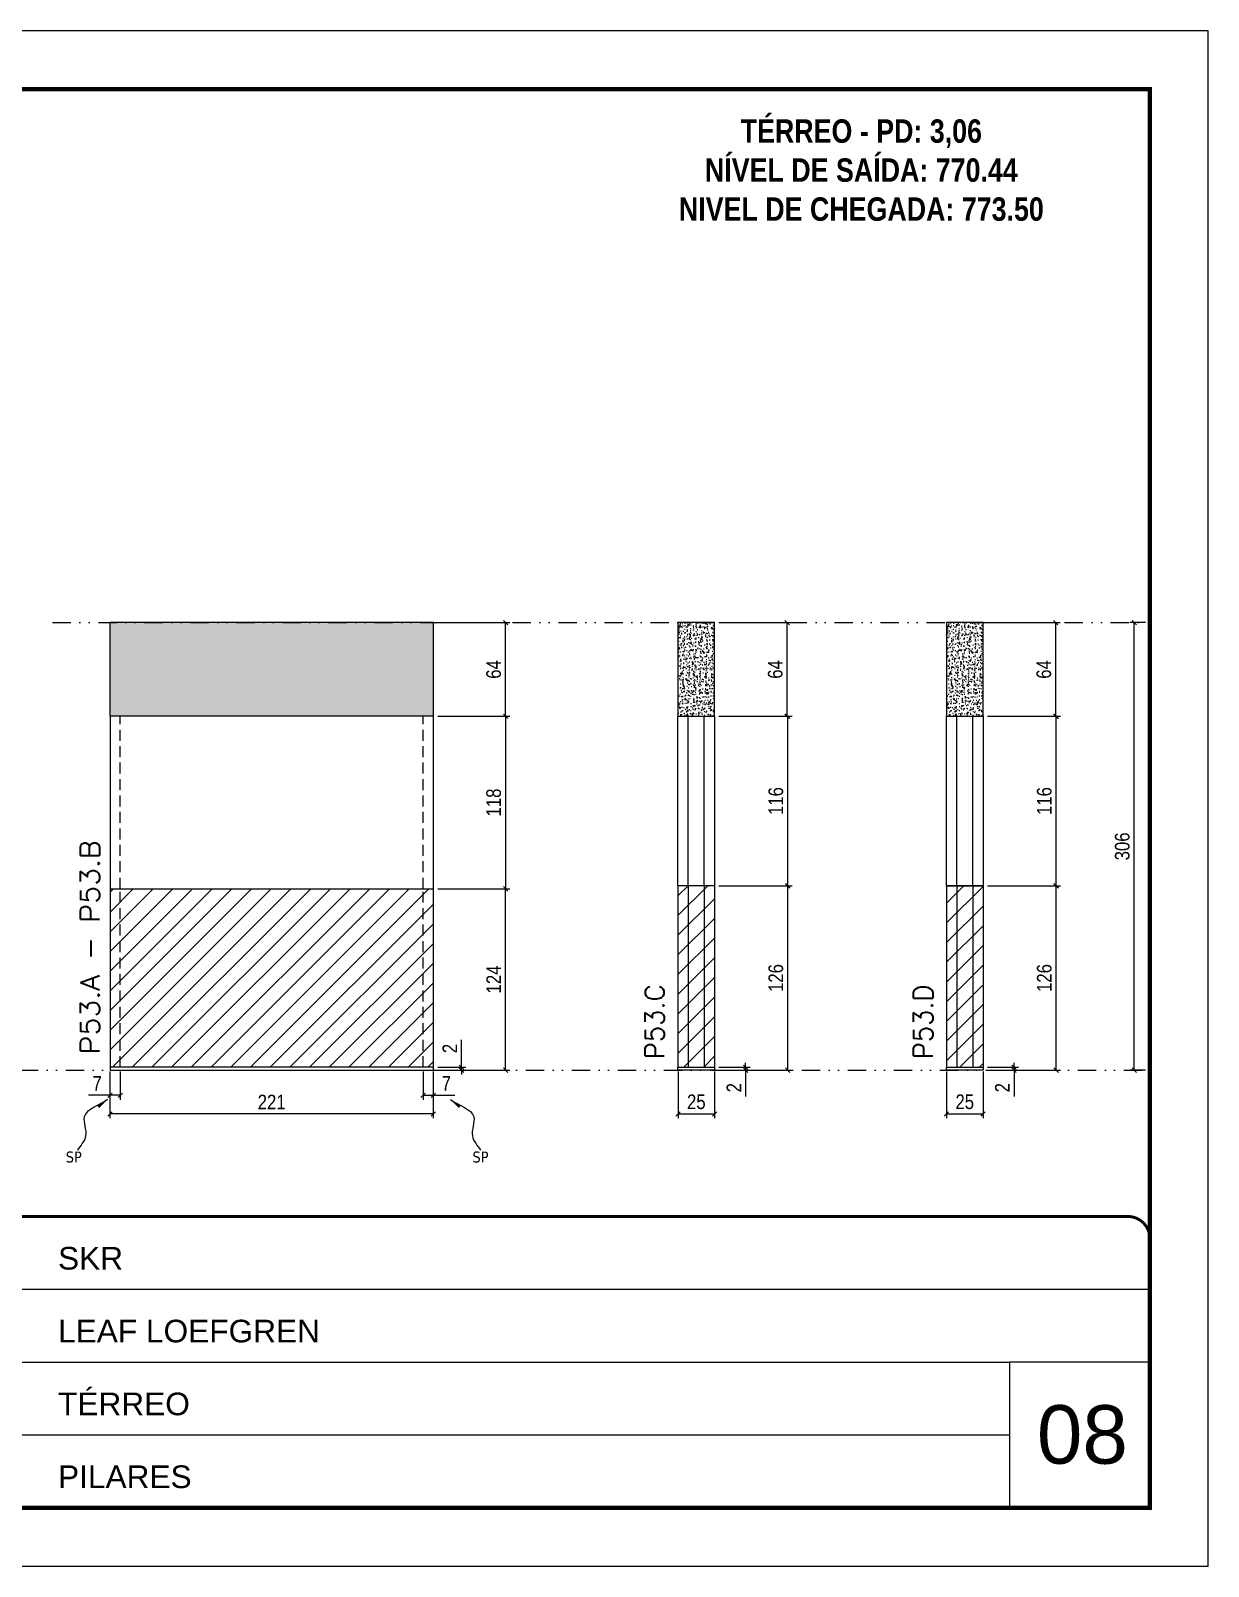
# Model space of a CAD drawing. Extents: x 14400 to 27878, y -21631 to 6985.
# Drawn here: x 19862 to 20667, y 4786 to 5836 of the extents above; entities that cross this region are included whole.
import ezdxf

# ---------------------------------------------------------------- set-up
doc = ezdxf.new("R2010")
doc.units = 0
for name, pattern in [('CONTINUO', [0]), ('DASHED', [0.75, 0.5, -0.25]), ('DIVIDE2', [0.625, 0.25, -0.125, 0, -0.125, 0, -0.125]), ('HIDDEN', [0.375, 0.25, -0.125])]:
    doc.linetypes.add(name, pattern=pattern)
for name, color, linetype, lineweight in [('CARIMBO', 255, 'Continuous', 9), ('Folhas', 255, 'Continuous', 9), ('Hachura', 251, 'Continuous', 9), ('SARRAFO DE PRESSAO', 251, 'DASHED', 9), ('Texto Seção', 7, 'Continuous', 15)]:
    doc.layers.add(name, color=color, linetype=linetype, lineweight=lineweight)
for name, color, linetype in [('COTA', 241, 'Continuous'), ('NOMENCLATURA', 7, 'Continuous'), ('Nível', 160, 'Continuous'), ('Painéis', 200, 'Continuous'), ('SARR_2.2x7', 40, 'Continuous'), ('Sarrafo de Pressão', 42, 'HIDDEN'), ('texto', 7, 'Continuous')]:
    doc.layers.add(name, color=color, linetype=linetype)
doc.styles.add('ARIAL', font='arial.ttf')
doc.styles.add('COTA TECNICA', font='techl___.ttf', dxfattribs={"height": 10})
doc.styles.add('COTA TECNICA-50', font='techl___.ttf', dxfattribs={"height": 10})
doc.styles.add('REGUA-120', font='ROMANS.shx', dxfattribs={"height": 15})
doc.styles.add('ROMANC', font='techb___.ttf', dxfattribs={"height": 2.5})
doc.styles.get("Standard").update_dxf_attribs({"font": 'arial.ttf'})
doc.dimstyles.new('COTA PAINEL-50', dxfattribs={"dimtxt": 10, "dimasz": 3, "dimexe": 3, "dimexo": 3, "dimgap": 3, "dimtad": 1, "dimdec": 1, "dimzin": 12, "dimdsep": 46, "dimtxsty": 'COTA TECNICA-50', "dimblk1": 'OBLIQUE', "dimblk2": 'OBLIQUE', "dimsah": 1, "dimcen": 0.9, "dimclrd": 4, "dimclre": 4, "dimclrt": 240, "dimadec": 1, "dimazin": 3, "dimtfac": 1, "dimtdec": 1, "dimtmove": 0, "dimatfit": 3, "dimfxl": 1, "dimtolj": 1, "dimtzin": 12, "dimarcsym": 0})
doc.dimstyles.new('PAINEL', dxfattribs={"dimtxt": 10, "dimasz": 3, "dimexe": 3, "dimexo": 3, "dimgap": 3, "dimtad": 1, "dimdec": 1, "dimzin": 12, "dimdsep": 46, "dimtxsty": 'COTA TECNICA', "dimblk1": 'OBLIQUE', "dimblk2": 'OBLIQUE', "dimsah": 1, "dimcen": 0.9, "dimclrd": 4, "dimclre": 4, "dimclrt": 240, "dimadec": 1, "dimazin": 3, "dimtfac": 1, "dimtdec": 1, "dimtmove": 0, "dimatfit": 3, "dimfxl": 1, "dimtolj": 1, "dimtzin": 12, "dimarcsym": 0})
doc.dimstyles.get("Standard").update_dxf_attribs({"dimtxt": 0.18, "dimasz": 0.18, "dimexe": 0.18, "dimexo": 0.0625, "dimgap": 0.09, "dimtad": 0, "dimtih": 1, "dimtoh": 1, "dimdec": 4, "dimzin": 0, "dimdsep": 46, "dimtxsty": 'Standard', "dimcen": 0.09, "dimadec": 0, "dimazin": 0, "dimtfac": 1, "dimtdec": 4, "dimtofl": 0, "dimtmove": 0, "dimatfit": 3, "dimfxl": 1, "dimtolj": 1, "dimtzin": 0, "dimarcsym": 0})

# ---------------------------------------------------------------- blocks, each defined once
blk = doc.blocks.new('9999999999')
at = {"color": 30, "linetype": 'CONTINUO'}
for p, q in [((98564.6, 34379.6), (99584, 34379.6)), ((98564.6, 34329.8), (99488, 34329.8)), ((99584, 34329.8), (99488, 34329.8)), ((99488, 34329.8), (99488, 34230.2)), ((98564.6, 34280), (99488, 34280))]:
    blk.add_line(p, q, dxfattribs=at)
at = {"color": 30, "linetype": 'CONTINUO', "const_width": 2}
blk.add_lwpolyline([(99584, 34230.2), (99584, 34414.4, 0.414214), (99569, 34429.4), (98229, 34429.4, 0.414214), (98214, 34414.4), (98214, 34245.2, 0.414214), (98229, 34230.2), (99584, 34230.2)], format="xyb", dxfattribs=at)
at = {"layer": 'Folhas'}
blk.add_lwpolyline([(98139, 34190.2), (99624, 34190.2), (99624, 35240.2), (98139, 35240.2)], close=True, dxfattribs=at)
at = {"layer": 'Folhas', "color": 30, "const_width": 3}
blk.add_lwpolyline([(98214, 34230.2), (99584, 34230.2), (99584, 35200.2), (98214, 35200.2)], close=True, dxfattribs=at)
at = {"color": 7, "linetype": 'Continuous', "ltscale": 5, "style": 'ARIAL'}
for s, height, p in [('SKR', 15.48, (98837.7, 34393.1)), ('LEAF LOEFGREN', 15.483, (98837.7, 34343.3)), ('TÉRREO', 15.48, (98837.7, 34293.5)), ('PILARES', 15.48, (98837.7, 34243.7))]:
    blk.add_text(s, height=height, dxfattribs=at).set_placement(p)
blk = doc.blocks.new('_Oblique')
at = {"color": 0, "linetype": 'ByBlock', "lineweight": -2}
blk.add_line((-0.5, -0.5), (0.5, 0.5), dxfattribs=at)
blk = doc.blocks.new('*D1956')
at = {"layer": 'COTA', "color": 4, "lineweight": -2, "transparency": 16777216}
for p, q in [((19916.2, 5124.4), (19916.2, 5092.5)), ((20137.2, 5124.4), (20137.2, 5092.5)), ((20137.2, 5095.5), (19916.2, 5095.5))]:
    blk.add_line(p, q, dxfattribs=at)
at = {"layer": 'Defpoints', "color": 0, "transparency": 16777216}
for p in [(19916.2, 5127.4), (20137.2, 5127.4), (19916.2, 5095.5)]:
    blk.add_point(p, dxfattribs=at)
at = {"layer": 'COTA', "color": 4, "lineweight": -2, "transparency": 16777216, "xscale": 3, "yscale": 3, "zscale": 3, "rotation": 180}
blk.add_blockref('_Oblique', (19916.2, 5095.5), dxfattribs=at)
at = {"layer": 'COTA', "color": 4, "lineweight": -2, "transparency": 16777216, "xscale": 3, "yscale": 3, "zscale": 3}
blk.add_blockref('_Oblique', (20137.2, 5095.5), dxfattribs=at)
at = {"layer": 'COTA', "color": 240, "transparency": 16777216, "insert": (20026.7, 5103.6), "char_height": 10, "attachment_point": 5, "style": 'COTA TECNICA'}
blk.add_mtext('\\A1;221', dxfattribs=at)
blk = doc.blocks.new('*D1957')
at = {"layer": 'COTA', "color": 4, "lineweight": -2, "transparency": 16777216}
for p, q in [((20130.2, 5124.4), (20130.2, 5105.2)), ((20137.2, 5122.4), (20137.2, 5105.2)), ((20130.2, 5108.2), (20137.2, 5108.2)), ((20137.2, 5108.2), (20152, 5108.2))]:
    blk.add_line(p, q, dxfattribs=at)
at = {"layer": 'Defpoints', "color": 0, "transparency": 16777216}
for p in [(20130.2, 5127.4), (20137.2, 5125.4), (20137.2, 5108.2)]:
    blk.add_point(p, dxfattribs=at)
at = {"layer": 'COTA', "color": 4, "lineweight": -2, "transparency": 16777216, "xscale": 3, "yscale": 3, "zscale": 3, "rotation": 180}
blk.add_blockref('_Oblique', (20130.2, 5108.2), dxfattribs=at)
at = {"layer": 'COTA', "color": 4, "lineweight": -2, "transparency": 16777216, "xscale": 3, "yscale": 3, "zscale": 3}
blk.add_blockref('_Oblique', (20137.2, 5108.2), dxfattribs=at)
at = {"layer": 'COTA', "color": 240, "transparency": 16777216, "insert": (20146.1, 5116.3), "char_height": 10, "attachment_point": 5, "style": 'COTA TECNICA-50'}
blk.add_mtext('\\A1;7', dxfattribs=at)
blk = doc.blocks.new('*D1958')
at = {"layer": 'COTA', "color": 4, "lineweight": -2, "transparency": 16777216}
for p, q in [((19923.2, 5124.4), (19923.2, 5105.2)), ((19916.2, 5122.4), (19916.2, 5105.2)), ((19916.2, 5108.2), (19901.5, 5108.2)), ((19923.2, 5108.2), (19916.2, 5108.2))]:
    blk.add_line(p, q, dxfattribs=at)
at = {"layer": 'Defpoints', "color": 0, "transparency": 16777216}
for p in [(19916.2, 5125.4), (19923.2, 5127.4), (19916.2, 5108.2)]:
    blk.add_point(p, dxfattribs=at)
at = {"layer": 'COTA', "color": 4, "lineweight": -2, "transparency": 16777216, "xscale": 3, "yscale": 3, "zscale": 3, "rotation": 180}
blk.add_blockref('_Oblique', (19916.2, 5108.2), dxfattribs=at)
at = {"layer": 'COTA', "color": 4, "lineweight": -2, "transparency": 16777216, "xscale": 3, "yscale": 3, "zscale": 3}
blk.add_blockref('_Oblique', (19923.2, 5108.2), dxfattribs=at)
at = {"layer": 'COTA', "color": 240, "transparency": 16777216, "insert": (19907.4, 5116.3), "char_height": 10, "attachment_point": 5, "style": 'COTA TECNICA-50'}
blk.add_mtext('\\A1;7', dxfattribs=at)
blk = doc.blocks.new('*D1959')
at = {"layer": 'COTA', "color": 4, "lineweight": -2, "transparency": 16777216}
for p, q in [((20156.5, 5127.4), (20156.5, 5146.2)), ((20140.2, 5127.4), (20159.5, 5127.4)), ((20140.2, 5125.4), (20159.5, 5125.4)), ((20156.5, 5125.4), (20156.5, 5127.4)), ((20156.5, 5125.4), (20156.5, 5122.4))]:
    blk.add_line(p, q, dxfattribs=at)
at = {"layer": 'Defpoints', "color": 0, "transparency": 16777216}
for p in [(20137.2, 5127.4), (20137.2, 5125.4), (20156.5, 5125.4)]:
    blk.add_point(p, dxfattribs=at)
at = {"layer": 'COTA', "color": 4, "lineweight": -2, "transparency": 16777216, "xscale": 3, "yscale": 3, "zscale": 3}
for p, rotation in [((20156.5, 5127.4), 270), ((20156.5, 5125.4), 90)]:
    blk.add_blockref('_Oblique', p, dxfattribs=dict(at, rotation=rotation))
at = {"layer": 'COTA', "color": 240, "transparency": 16777216, "insert": (20148.5, 5140.2), "char_height": 10, "attachment_point": 5, "rotation": 90, "style": 'COTA TECNICA-50'}
blk.add_mtext('\\A1;2', dxfattribs=at)
blk = doc.blocks.new('*D1976')
at = {"layer": 'COTA', "color": 4, "lineweight": -2, "transparency": 16777216}
for p, q in [((20140.2, 5431.4), (20189.6, 5431.4)), ((20186.6, 5367.4), (20186.6, 5431.4)), ((20140.2, 5367.4), (20189.6, 5367.4))]:
    blk.add_line(p, q, dxfattribs=at)
at = {"layer": 'Defpoints', "color": 0, "transparency": 16777216}
for p in [(20137.2, 5431.4), (20186.6, 5431.4), (20137.2, 5367.4)]:
    blk.add_point(p, dxfattribs=at)
at = {"layer": 'COTA', "color": 4, "lineweight": -2, "transparency": 16777216, "xscale": 3, "yscale": 3, "zscale": 3}
for p, rotation in [((20186.6, 5431.4), 90), ((20186.6, 5367.4), 270)]:
    blk.add_blockref('_Oblique', p, dxfattribs=dict(at, rotation=rotation))
at = {"layer": 'COTA', "color": 240, "transparency": 16777216, "insert": (20178.5, 5399.4), "char_height": 10, "attachment_point": 5, "rotation": 90, "style": 'COTA TECNICA-50'}
blk.add_mtext('\\A1;64', dxfattribs=at)
blk = doc.blocks.new('*D1977')
at = {"layer": 'COTA', "color": 4, "linetype": 'ByBlock', "lineweight": -2, "transparency": 16777216}
for p, q in [((20140.2, 5249.4), (20189.6, 5249.4)), ((20186.6, 5125.4), (20186.6, 5249.4)), ((20140.2, 5125.4), (20189.6, 5125.4))]:
    blk.add_line(p, q, dxfattribs=at)
at = {"layer": 'Defpoints', "color": 0, "linetype": 'ByBlock', "transparency": 16777216}
for p in [(20137.2, 5249.4), (20186.6, 5249.4), (20137.2, 5125.4)]:
    blk.add_point(p, dxfattribs=at)
at = {"layer": 'COTA', "color": 4, "linetype": 'ByBlock', "lineweight": -2, "transparency": 16777216, "xscale": 3, "yscale": 3, "zscale": 3}
for p, rotation in [((20186.6, 5249.4), 90), ((20186.6, 5125.4), 270)]:
    blk.add_blockref('_Oblique', p, dxfattribs=dict(at, rotation=rotation))
at = {"layer": 'COTA', "color": 240, "linetype": 'ByBlock', "transparency": 16777216, "insert": (20178.5, 5187.4), "char_height": 10, "attachment_point": 5, "rotation": 90, "style": 'COTA TECNICA'}
blk.add_mtext('\\A1;124', dxfattribs=at)
blk = doc.blocks.new('*D1978')
at = {"layer": 'COTA', "color": 4, "linetype": 'ByBlock', "lineweight": -2, "transparency": 16777216}
for p, q in [((20140.2, 5249.4), (20189.6, 5249.4)), ((20186.6, 5125.4), (20186.6, 5249.4)), ((20140.2, 5125.4), (20189.6, 5125.4))]:
    blk.add_line(p, q, dxfattribs=at)
at = {"layer": 'Defpoints', "color": 0, "linetype": 'ByBlock', "transparency": 16777216}
for p in [(20137.2, 5249.4), (20186.6, 5249.4), (20137.2, 5125.4)]:
    blk.add_point(p, dxfattribs=at)
at = {"layer": 'COTA', "color": 4, "linetype": 'ByBlock', "lineweight": -2, "transparency": 16777216, "xscale": 3, "yscale": 3, "zscale": 3}
for p, rotation in [((20186.6, 5249.4), 90), ((20186.6, 5125.4), 270)]:
    blk.add_blockref('_Oblique', p, dxfattribs=dict(at, rotation=rotation))
at = {"layer": 'COTA', "color": 240, "linetype": 'ByBlock', "transparency": 16777216, "insert": (20178.5, 5187.4), "char_height": 10, "attachment_point": 5, "rotation": 90, "style": 'COTA TECNICA'}
blk.add_mtext('\\A1;124', dxfattribs=at)
blk = doc.blocks.new('*D1960')
at = {"layer": 'COTA', "color": 4, "lineweight": -2, "transparency": 16777216}
for p, q in [((20304.5, 5124.4), (20304.5, 5092.5)), ((20329.5, 5124.4), (20329.5, 5092.5)), ((20304.5, 5095.5), (20329.5, 5095.5))]:
    blk.add_line(p, q, dxfattribs=at)
at = {"layer": 'Defpoints', "color": 0, "transparency": 16777216}
for p in [(20304.5, 5127.4), (20329.5, 5127.4), (20329.5, 5095.5)]:
    blk.add_point(p, dxfattribs=at)
at = {"layer": 'COTA', "color": 4, "lineweight": -2, "transparency": 16777216, "xscale": 3, "yscale": 3, "zscale": 3, "rotation": 180}
blk.add_blockref('_Oblique', (20304.5, 5095.5), dxfattribs=at)
at = {"layer": 'COTA', "color": 4, "lineweight": -2, "transparency": 16777216, "xscale": 3, "yscale": 3, "zscale": 3}
blk.add_blockref('_Oblique', (20329.5, 5095.5), dxfattribs=at)
at = {"layer": 'COTA', "color": 240, "transparency": 16777216, "insert": (20317, 5103.7), "char_height": 10, "attachment_point": 5, "style": 'COTA TECNICA'}
blk.add_mtext('\\A1;25', dxfattribs=at)
blk = doc.blocks.new('*D1961')
at = {"layer": 'COTA', "color": 4, "lineweight": -2, "transparency": 16777216}
for p, q in [((20332.5, 5127.4), (20353.7, 5127.4)), ((20332.5, 5125.4), (20353.7, 5125.4)), ((20350.7, 5127.4), (20350.7, 5130.4)), ((20350.7, 5127.4), (20350.7, 5125.4)), ((20350.7, 5125.4), (20350.7, 5107.3))]:
    blk.add_line(p, q, dxfattribs=at)
at = {"layer": 'Defpoints', "color": 0, "transparency": 16777216}
for p in [(20329.5, 5127.4), (20329.5, 5125.4), (20350.7, 5127.4)]:
    blk.add_point(p, dxfattribs=at)
at = {"layer": 'COTA', "color": 4, "lineweight": -2, "transparency": 16777216, "xscale": 3, "yscale": 3, "zscale": 3}
for p, rotation in [((20350.7, 5127.4), 270), ((20350.7, 5125.4), 90)]:
    blk.add_blockref('_Oblique', p, dxfattribs=dict(at, rotation=rotation))
at = {"layer": 'COTA', "color": 240, "transparency": 16777216, "insert": (20342.7, 5113.4), "char_height": 10, "attachment_point": 5, "rotation": 90, "style": 'COTA TECNICA-50'}
blk.add_mtext('\\A1;2', dxfattribs=at)
blk = doc.blocks.new('*D1962')
at = {"layer": 'COTA', "color": 4, "lineweight": -2, "transparency": 16777216}
for p, q in [((20332.5, 5251.5), (20382.5, 5251.5)), ((20379.5, 5125.4), (20379.5, 5251.5)), ((20332.5, 5125.4), (20382.5, 5125.4))]:
    blk.add_line(p, q, dxfattribs=at)
at = {"layer": 'Defpoints', "color": 0, "transparency": 16777216}
for p in [(20329.5, 5251.5), (20379.5, 5251.5), (20329.5, 5125.4)]:
    blk.add_point(p, dxfattribs=at)
at = {"layer": 'COTA', "color": 4, "lineweight": -2, "transparency": 16777216, "xscale": 3, "yscale": 3, "zscale": 3}
for p, rotation in [((20379.5, 5251.5), 90), ((20379.5, 5125.4), 270)]:
    blk.add_blockref('_Oblique', p, dxfattribs=dict(at, rotation=rotation))
at = {"layer": 'COTA', "color": 240, "transparency": 16777216, "insert": (20371.4, 5188.4), "char_height": 10, "attachment_point": 5, "rotation": 90, "style": 'COTA TECNICA-50'}
blk.add_mtext('\\A1;126', dxfattribs=at)
blk = doc.blocks.new('*D1979')
at = {"layer": 'COTA', "color": 4, "lineweight": -2, "transparency": 16777216}
for p, q in [((20332.5, 5431.4), (20382.1, 5431.4)), ((20379.1, 5367.4), (20379.1, 5431.4)), ((20332.5, 5367.4), (20382.1, 5367.4))]:
    blk.add_line(p, q, dxfattribs=at)
at = {"layer": 'Defpoints', "color": 0, "transparency": 16777216}
for p in [(20329.5, 5431.4), (20379.1, 5431.4), (20329.5, 5367.4)]:
    blk.add_point(p, dxfattribs=at)
at = {"layer": 'COTA', "color": 4, "lineweight": -2, "transparency": 16777216, "xscale": 3, "yscale": 3, "zscale": 3}
for p, rotation in [((20379.1, 5431.4), 90), ((20379.1, 5367.4), 270)]:
    blk.add_blockref('_Oblique', p, dxfattribs=dict(at, rotation=rotation))
at = {"layer": 'COTA', "color": 240, "transparency": 16777216, "insert": (20371, 5399.4), "char_height": 10, "attachment_point": 5, "rotation": 90, "style": 'COTA TECNICA'}
blk.add_mtext('\\A1;64', dxfattribs=at)
blk = doc.blocks.new('*D1963')
at = {"layer": 'COTA', "color": 4, "lineweight": -2, "transparency": 16777216}
for p, q in [((20488, 5124.4), (20488, 5092.5)), ((20513, 5124.4), (20513, 5092.5)), ((20488, 5095.5), (20513, 5095.5))]:
    blk.add_line(p, q, dxfattribs=at)
at = {"layer": 'Defpoints', "color": 0, "transparency": 16777216}
for p in [(20488, 5127.4), (20513, 5127.4), (20513, 5095.5)]:
    blk.add_point(p, dxfattribs=at)
at = {"layer": 'COTA', "color": 4, "lineweight": -2, "transparency": 16777216, "xscale": 3, "yscale": 3, "zscale": 3, "rotation": 180}
blk.add_blockref('_Oblique', (20488, 5095.5), dxfattribs=at)
at = {"layer": 'COTA', "color": 4, "lineweight": -2, "transparency": 16777216, "xscale": 3, "yscale": 3, "zscale": 3}
blk.add_blockref('_Oblique', (20513, 5095.5), dxfattribs=at)
at = {"layer": 'COTA', "color": 240, "transparency": 16777216, "insert": (20500.5, 5103.7), "char_height": 10, "attachment_point": 5, "style": 'COTA TECNICA'}
blk.add_mtext('\\A1;25', dxfattribs=at)
blk = doc.blocks.new('*D1964')
at = {"layer": 'COTA', "color": 4, "lineweight": -2, "transparency": 16777216}
for p, q in [((20516, 5127.4), (20537.2, 5127.4)), ((20516, 5125.4), (20537.2, 5125.4)), ((20534.2, 5127.4), (20534.2, 5130.4)), ((20534.2, 5127.4), (20534.2, 5125.4)), ((20534.2, 5125.4), (20534.2, 5107.3))]:
    blk.add_line(p, q, dxfattribs=at)
at = {"layer": 'Defpoints', "color": 0, "transparency": 16777216}
for p in [(20513, 5127.4), (20513, 5125.4), (20534.2, 5127.4)]:
    blk.add_point(p, dxfattribs=at)
at = {"layer": 'COTA', "color": 4, "lineweight": -2, "transparency": 16777216, "xscale": 3, "yscale": 3, "zscale": 3}
for p, rotation in [((20534.2, 5127.4), 270), ((20534.2, 5125.4), 90)]:
    blk.add_blockref('_Oblique', p, dxfattribs=dict(at, rotation=rotation))
at = {"layer": 'COTA', "color": 240, "transparency": 16777216, "insert": (20526.2, 5113.4), "char_height": 10, "attachment_point": 5, "rotation": 90, "style": 'COTA TECNICA-50'}
blk.add_mtext('\\A1;2', dxfattribs=at)
blk = doc.blocks.new('*D1965')
at = {"layer": 'COTA', "color": 4, "lineweight": -2, "transparency": 16777216}
for p, q in [((20516, 5251.5), (20566, 5251.5)), ((20563, 5125.4), (20563, 5251.5)), ((20516, 5125.4), (20566, 5125.4))]:
    blk.add_line(p, q, dxfattribs=at)
at = {"layer": 'Defpoints', "color": 0, "transparency": 16777216}
for p in [(20513, 5251.5), (20563, 5251.5), (20513, 5125.4)]:
    blk.add_point(p, dxfattribs=at)
at = {"layer": 'COTA', "color": 4, "lineweight": -2, "transparency": 16777216, "xscale": 3, "yscale": 3, "zscale": 3}
for p, rotation in [((20563, 5251.5), 90), ((20563, 5125.4), 270)]:
    blk.add_blockref('_Oblique', p, dxfattribs=dict(at, rotation=rotation))
at = {"layer": 'COTA', "color": 240, "transparency": 16777216, "insert": (20554.9, 5188.4), "char_height": 10, "attachment_point": 5, "rotation": 90, "style": 'COTA TECNICA-50'}
blk.add_mtext('\\A1;126', dxfattribs=at)
blk = doc.blocks.new('*D2073')
at = {"layer": 'COTA', "color": 4, "lineweight": -2, "transparency": 16777216}
for p, q in [((20516, 5431.4), (20565.7, 5431.4)), ((20562.7, 5367.4), (20562.7, 5431.4)), ((20516, 5367.4), (20565.7, 5367.4))]:
    blk.add_line(p, q, dxfattribs=at)
at = {"layer": 'Defpoints', "color": 0, "transparency": 16777216}
for p in [(20513, 5431.4), (20562.7, 5431.4), (20513, 5367.4)]:
    blk.add_point(p, dxfattribs=at)
at = {"layer": 'COTA', "color": 4, "lineweight": -2, "transparency": 16777216, "xscale": 3, "yscale": 3, "zscale": 3}
for p, rotation in [((20562.7, 5431.4), 90), ((20562.7, 5367.4), 270)]:
    blk.add_blockref('_Oblique', p, dxfattribs=dict(at, rotation=rotation))
at = {"layer": 'COTA', "color": 240, "transparency": 16777216, "insert": (20554.6, 5399.4), "char_height": 10, "attachment_point": 5, "rotation": 90, "style": 'COTA TECNICA'}
blk.add_mtext('\\A1;64', dxfattribs=at)
blk = doc.blocks.new('*D2074')
at = {"layer": 'COTA', "color": 4, "lineweight": -2, "transparency": 16777216}
for p, q in [((20624, 5431.4), (20613.4, 5431.4)), ((20616.4, 5125.4), (20616.4, 5431.4)), ((20624, 5125.4), (20613.4, 5125.4))]:
    blk.add_line(p, q, dxfattribs=at)
at = {"layer": 'Defpoints', "color": 0, "transparency": 16777216}
for p in [(20616.4, 5431.4), (20627, 5431.4), (20627, 5125.4)]:
    blk.add_point(p, dxfattribs=at)
at = {"layer": 'COTA', "color": 4, "lineweight": -2, "transparency": 16777216, "xscale": 3, "yscale": 3, "zscale": 3}
for p, rotation in [((20616.4, 5431.4), 90), ((20616.4, 5125.4), 270)]:
    blk.add_blockref('_Oblique', p, dxfattribs=dict(at, rotation=rotation))
at = {"layer": 'COTA', "color": 240, "transparency": 16777216, "insert": (20608.2, 5278.4), "char_height": 10, "attachment_point": 5, "rotation": 90, "style": 'COTA TECNICA'}
blk.add_mtext('\\A1;306', dxfattribs=at)
blk = doc.blocks.new('*D2158')
at = {"layer": 'COTA', "color": 4, "lineweight": -2, "transparency": 16777216}
for p, q in [((20140.2, 5367.4), (20189.6, 5367.4)), ((20186.6, 5367.4), (20186.6, 5249.4)), ((20140.2, 5249.4), (20189.6, 5249.4))]:
    blk.add_line(p, q, dxfattribs=at)
at = {"layer": 'Defpoints', "color": 0, "transparency": 16777216}
for p in [(20137.2, 5367.4), (20137.2, 5249.4), (20186.6, 5249.4)]:
    blk.add_point(p, dxfattribs=at)
at = {"layer": 'COTA', "color": 4, "lineweight": -2, "transparency": 16777216, "xscale": 3, "yscale": 3, "zscale": 3}
for p, rotation in [((20186.6, 5367.4), 90), ((20186.6, 5249.4), 270)]:
    blk.add_blockref('_Oblique', p, dxfattribs=dict(at, rotation=rotation))
at = {"layer": 'COTA', "color": 240, "transparency": 16777216, "insert": (20178.5, 5308.4), "char_height": 10, "attachment_point": 5, "rotation": 90, "style": 'COTA TECNICA'}
blk.add_mtext('\\A1;118', dxfattribs=at)
blk = doc.blocks.new('*D2159')
at = {"layer": 'COTA', "color": 4, "lineweight": -2, "transparency": 16777216}
for p, q in [((20332.5, 5367.4), (20382.5, 5367.4)), ((20379.5, 5251.4), (20379.5, 5367.4)), ((20332.5, 5251.4), (20382.5, 5251.4))]:
    blk.add_line(p, q, dxfattribs=at)
at = {"layer": 'Defpoints', "color": 0, "transparency": 16777216}
for p in [(20329.5, 5367.4), (20379.5, 5367.4), (20329.5, 5251.4)]:
    blk.add_point(p, dxfattribs=at)
at = {"layer": 'COTA', "color": 4, "lineweight": -2, "transparency": 16777216, "xscale": 3, "yscale": 3, "zscale": 3}
for p, rotation in [((20379.5, 5367.4), 90), ((20379.5, 5251.4), 270)]:
    blk.add_blockref('_Oblique', p, dxfattribs=dict(at, rotation=rotation))
at = {"layer": 'COTA', "color": 240, "transparency": 16777216, "insert": (20371.4, 5309.4), "char_height": 10, "attachment_point": 5, "rotation": 90, "style": 'COTA TECNICA'}
blk.add_mtext('\\A1;116', dxfattribs=at)
blk = doc.blocks.new('*D2160')
at = {"layer": 'COTA', "color": 4, "lineweight": -2, "transparency": 16777216}
for p, q in [((20516, 5367.4), (20566, 5367.4)), ((20563, 5251.4), (20563, 5367.4)), ((20516, 5251.4), (20566, 5251.4))]:
    blk.add_line(p, q, dxfattribs=at)
at = {"layer": 'Defpoints', "color": 0, "transparency": 16777216}
for p in [(20513, 5367.4), (20563, 5367.4), (20513, 5251.4)]:
    blk.add_point(p, dxfattribs=at)
at = {"layer": 'COTA', "color": 4, "lineweight": -2, "transparency": 16777216, "xscale": 3, "yscale": 3, "zscale": 3}
for p, rotation in [((20563, 5367.4), 90), ((20563, 5251.4), 270)]:
    blk.add_blockref('_Oblique', p, dxfattribs=dict(at, rotation=rotation))
at = {"layer": 'COTA', "color": 240, "transparency": 16777216, "insert": (20554.9, 5309.4), "char_height": 10, "attachment_point": 5, "rotation": 90, "style": 'COTA TECNICA'}
blk.add_mtext('\\A1;116', dxfattribs=at)

msp = doc.modelspace()

# ---------------------------------------------------------------- hatches: boundary and pattern name
at = {"layer": 'COTA', "linetype": 'ByBlock'}
h = msp.add_hatch(dxfattribs=at)
h.set_pattern_fill('AR-CONC', color=256, scale=0.03)
h.set_pattern_definition([(50, (14474.1537, -5599.0073), (5.46554, -0.4781726), [0.5715, -6.2865]), (355, (14474.154, -5599.0073), (-1.0573026, 5.7317054), [0.4572, -5.0292175]), (100.451445, (14474.609, -5599.047), (4.4082374, 5.2535326), [0.4857003, -5.3427073]), (46.1842, (14474.154, -5597.483), (8.1323712, -1.26127), [0.85725, -9.42975]), (96.63556, (14474.8314, -5597.588), (7.122124, 7.4227837), [0.7285507, -8.014068]), (351.18415, (14474.154, -5597.483), (7.122124, 7.422784), [0.685799, -7.543792]), (21, (14474.9157, -5597.8643), (4.5484317, -3.067956), [0.5715, -6.2865]), (326, (14474.916, -5597.8643), (1.8540609, 5.525639), [0.4572, -5.0292]), (71.451445, (14475.295, -5598.12), (6.4024926, 2.457683), [0.4857003, -5.3426981]), (37.5, (14474.1537, -5599.0073), (0.0926581, 2.53665117), [0, -4.96824, 0, -5.1054, 0, -5.04825]), (7.5, (14474.1537, -5599.0073), (2.0045899, 3.00541724), [0, -2.91084, 0, -4.85394, 0, -1.92405]), (327.5, (14472.4545, -5599.0073), (4.06771786, -0.17186232), [0, -1.905, 0, -5.9436, 0, -7.8867]), (317.5, (14471.6925, -5599.0073), (4.4438754, 0.7627947), [0, -2.4765, 0, -3.94716, 0, -5.6007])])
h.paths.add_polyline_path([(20137.24, 5367.44), (20137.24, 5431.44), (19916.24, 5431.44), (19916.24, 5367.44)])
at = {"layer": 'COTA'}
h = msp.add_hatch(dxfattribs=at)
h.set_pattern_fill('AR-CONC', color=256, scale=0.03)
h.set_pattern_definition([(50, (1447.956, -54), (5.4655401, -0.4781726), [0.5715, -6.2865]), (355, (1447.956, -54), (-1.0573026, 5.7317054), [0.4572, -5.0292175]), (100.451445, (1448.4115, -54.04), (4.4082374, 5.2535326), [0.4857003, -5.3427073]), (46.1842, (1447.956, -52.476), (8.1323712, -1.2612698), [0.85725, -9.42975]), (96.635558, (1448.634, -52.581), (7.122124, 7.4227837), [0.7285507, -8.0140682]), (351.18415, (1447.956, -52.476), (7.122124, 7.4227837), [0.685799, -7.543792]), (21, (1448.718, -52.857), (4.5484317, -3.0679559), [0.5715, -6.2865]), (326, (1448.718, -52.857), (1.8540609, 5.525639), [0.4572, -5.0292]), (71.451445, (1449.097, -53.1127), (6.4024926, 2.457683), [0.4857003, -5.3426981]), (37.5, (1447.956, -54), (0.0926581, 2.53665117), [0, -4.96824, 0, -5.1054, 0, -5.04825]), (7.5, (1447.956, -54), (2.00458988, 3.00541724), [0, -2.91084, 0, -4.85394, 0, -1.92405]), (327.5, (1446.2568, -54), (4.06771786, -0.17186232), [0, -1.905, 0, -5.9436, 0, -7.8867]), (317.5, (1445.4948, -54), (4.44387544, 0.7627947), [0, -2.4765, 0, -3.94716, 0, -5.6007])])
h.paths.add_polyline_path([(20329.47, 5431.44), (20304.47, 5431.44), (20304.47, 5367.42), (20329.47, 5367.42)])
h = msp.add_hatch(dxfattribs=at)
h.set_pattern_fill('AR-CONC', color=256, scale=0.03)
h.set_pattern_definition([(50, (1631.4995, -54), (5.4655401, -0.4781726), [0.5715, -6.2865]), (355, (1631.4995, -54), (-1.0573026, 5.7317054), [0.4572, -5.0292175]), (100.451445, (1631.955, -54.04), (4.4082374, 5.2535326), [0.4857003, -5.3427073]), (46.1842, (1631.4995, -52.476), (8.1323712, -1.2612698), [0.85725, -9.42975]), (96.635558, (1632.177, -52.581), (7.122124, 7.4227837), [0.7285507, -8.0140682]), (351.18415, (1631.4995, -52.476), (7.122124, 7.4227837), [0.685799, -7.543792]), (21, (1632.2615, -52.857), (4.5484317, -3.0679559), [0.5715, -6.2865]), (326, (1632.2615, -52.857), (1.8540609, 5.525639), [0.4572, -5.0292]), (71.451445, (1632.6405, -53.1127), (6.4024926, 2.457683), [0.4857003, -5.3426981]), (37.5, (1631.4995, -54), (0.0926581, 2.53665117), [0, -4.96824, 0, -5.1054, 0, -5.04825]), (7.5, (1631.4995, -54), (2.00458988, 3.00541724), [0, -2.91084, 0, -4.85394, 0, -1.92405]), (327.5, (1629.8002, -54), (4.06771786, -0.17186232), [0, -1.905, 0, -5.9436, 0, -7.8867]), (317.5, (1629.0382, -54), (4.44387544, 0.7627947), [0, -2.4765, 0, -3.94716, 0, -5.6007])])
h.paths.add_polyline_path([(20513.02, 5431.44), (20488.02, 5431.44), (20488.02, 5367.42), (20513.02, 5367.42)])
at = {"layer": 'Hachura', "linetype": 'ByBlock'}
h = msp.add_hatch(dxfattribs=at)
h.set_pattern_fill('ANSI31', color=256, scale=3)
h.paths.add_polyline_path([(20137.24, 5249.44), (19916.24, 5249.44), (19916.24, 5127.44), (20137.24, 5127.44)])
h.paths.add_polyline_path([(20329.47, 5251.44), (20304.47, 5251.44), (20304.47, 5127.44), (20329.47, 5127.44)])
h.paths.add_polyline_path([(20513.02, 5251.44), (20488.02, 5251.44), (20488.02, 5127.44), (20513.02, 5127.44)])

# ---------------------------------------------------------------- linework, layer by layer
at = {"layer": 'COTA', "linetype": 'ByBlock'}
for p, q in [((20137.24, 5431.44), (19916.24, 5431.44)), ((19916.24, 5367.44), (19916.24, 5431.44)), ((20137.24, 5367.44), (20137.24, 5431.44))]:
    msp.add_line(p, q, dxfattribs=at)
for points in [[(20304.47, 5367.42), (20329.47, 5367.42), (20329.47, 5431.44), (20304.47, 5431.44)], [(20488.02, 5367.42), (20513.02, 5367.42), (20513.02, 5431.44), (20488.02, 5431.44)]]:
    msp.add_lwpolyline(points, close=True, dxfattribs=at)
at = {"layer": 'Nível', "color": 4, "linetype": 'DIVIDE2', "ltscale": 50}
for p, q in [((19876.87, 5431.44), (20626.97, 5431.44)), ((19256.97, 5125.44), (20626.97, 5125.44))]:
    msp.add_line(p, q, dxfattribs=at)
at = {"layer": 'Painéis'}
for p, q in [((20304.47, 5251.44), (20304.47, 5127.44)), ((20329.47, 5251.44), (20304.47, 5251.44)), ((20329.47, 5251.44), (20329.47, 5127.44)), ((20488.02, 5251.44), (20488.02, 5127.44)), ((20488.02, 5251.44), (20513.02, 5251.44)), ((20513.02, 5251.44), (20513.02, 5127.44)), ((19916.24, 5249.44), (20137.24, 5249.44)), ((19916.24, 5249.44), (19916.24, 5127.44)), ((20137.24, 5127.44), (20137.24, 5249.44)), ((20304.47, 5127.44), (20329.47, 5127.44)), ((20304.47, 5127.44), (20329.47, 5127.44)), ((20304.47, 5125.44), (20304.47, 5127.44)), ((20329.47, 5125.44), (20304.47, 5125.44)), ((20329.47, 5127.44), (20329.47, 5125.44)), ((20488.02, 5127.44), (20513.02, 5127.44)), ((20488.02, 5127.44), (20513.02, 5127.44)), ((20488.02, 5125.44), (20488.02, 5127.44)), ((20513.02, 5125.44), (20488.02, 5125.44)), ((20513.02, 5127.44), (20513.02, 5125.44))]:
    msp.add_line(p, q, dxfattribs=at)
for points in [[(19916.24, 5249.44), (20137.24, 5249.44), (20137.24, 5367.44), (19916.24, 5367.44)], [(20304.47, 5367.42), (20329.47, 5367.42), (20329.47, 5251.44), (20304.47, 5251.44)], [(20488.02, 5367.42), (20513.02, 5367.42), (20513.02, 5251.44), (20488.02, 5251.44)], [(20137.24, 5127.44), (19916.24, 5127.44), (19916.24, 5125.44), (20137.24, 5125.44)]]:
    msp.add_lwpolyline(points, close=True, dxfattribs=at)
at = {"layer": 'SARR_2.2x7'}
for p, q in [((20311.47, 5251.46), (20311.47, 5367.42)), ((20322.47, 5251.46), (20322.47, 5367.42)), ((20495.02, 5251.46), (20495.02, 5367.42)), ((20506.02, 5251.46), (20506.02, 5367.42)), ((20311.47, 5251.46), (20311.47, 5127.44)), ((20322.47, 5251.46), (20322.47, 5127.44)), ((20495.02, 5251.46), (20495.02, 5127.44)), ((20506.02, 5251.46), (20506.02, 5127.44))]:
    msp.add_line(p, q, dxfattribs=at)
at = {"layer": 'Sarrafo de Pressão', "ltscale": 30}
for p, q in [((19923.24, 5249.44), (19923.24, 5367.44)), ((20130.24, 5249.44), (20130.24, 5367.44)), ((19923.24, 5127.44), (19923.24, 5249.44)), ((20130.24, 5127.44), (20130.24, 5249.44))]:
    msp.add_line(p, q, dxfattribs=at)

# ---------------------------------------------------------------- block references
at = {"layer": 'SARRAFO DE PRESSAO', "color": 6, "linetype": 'ByBlock'}
msp.add_blockref('9999999999', (-78957.01, -29404.05), dxfattribs=at)

# ---------------------------------------------------------------- texts
at = {"layer": 'CARIMBO', "style": 'ARIAL'}
msp.add_text('08', height=40, dxfattribs=at).set_placement((20549.83, 4856.3))
at = {"layer": 'NOMENCLATURA', "color": 2, "insert": (20429.81, 5802.21), "char_height": 16, "attachment_point": 2, "style": 'ROMANC'}
msp.add_mtext_dynamic_manual_height_columns('\\PTÉRREO - PD: 3,06\\PNÍVEL DE SAÍDA: 770.44\\PNIVEL DE CHEGADA: 773.50', width=432.3511, gutter_width=1, heights=[0], dxfattribs=at)
at = {"layer": 'texto', "color": 0, "char_height": 7.5, "attachment_point": 5}
for insert in [(19891.46, 5065.94), (20169.48, 5065.94)]:
    msp.add_mtext('{\\fTahoma|b0|i0|c0|p34;\\C4;SP}', dxfattribs=dict(at, insert=insert))
at = {"layer": 'Texto Seção', "style": 'REGUA-120', "width": 1.1}
msp.add_text('P53.A - P53.B', height=13, rotation=90, dxfattribs=at).set_placement((19908.99, 5136.2))
at = {"layer": 'Texto Seção', "char_height": 13, "width": 370.6998, "attachment_point": 7, "rotation": 90, "style": 'REGUA-120'}
for s, insert in [('\\pt91;P53.C', (20295.02, 5132.85)), ('P53.D', (20478.57, 5132.85))]:
    msp.add_mtext(s, dxfattribs=dict(at, insert=insert))

# ---------------------------------------------------------------- dimensions: what is measured, and where the dimension line sits
at = {"layer": 'COTA'}
for base, p1, p2, angle, dimstyle, picture, middle in [((20186.6, 5431.44), (20137.24, 5367.44), (20137.24, 5431.44), 90, 'COTA PAINEL-50', '*D1976', (20178.5, 5399.44)), ((20379.14, 5431.44), (20329.47, 5367.42), (20329.47, 5431.44), 90, 'PAINEL', '*D1979', (20371.04, 5399.43)), ((20562.68, 5431.44), (20513.02, 5367.42), (20513.02, 5431.44), 90, 'PAINEL', '*D2073', (20554.58, 5399.43)), ((20616.4, 5431.44), (20626.97, 5125.44), (20626.97, 5431.44), 90, 'PAINEL', '*D2074', (20608.18, 5278.44)), ((20186.6, 5249.44), (20137.24, 5367.44), (20137.24, 5249.44), 90, 'PAINEL', '*D2158', (20178.51, 5308.44)), ((20379.46, 5367.42), (20329.47, 5251.44), (20329.47, 5367.42), 90, 'PAINEL', '*D2159', (20371.36, 5309.43)), ((20563.01, 5367.42), (20513.02, 5251.44), (20513.02, 5367.42), 90, 'PAINEL', '*D2160', (20554.9, 5309.43)), ((20379.46, 5251.46), (20329.47, 5125.44), (20329.47, 5251.46), 90, 'COTA PAINEL-50', '*D1962', (20371.36, 5188.45)), ((20563.01, 5251.46), (20513.02, 5125.44), (20513.02, 5251.46), 90, 'COTA PAINEL-50', '*D1965', (20554.9, 5188.45)), ((19916.24, 5108.19), (19923.24, 5127.44), (19916.24, 5125.44), 180, 'COTA PAINEL-50', '*D1958', (19907.37, 5116.27))]:
    dim = msp.add_linear_dim(base=base, p1=p1, p2=p2, angle=angle, dimstyle=dimstyle, dxfattribs=at)
    dim.commit()
    dim.dimension.update_dxf_attribs({"geometry": picture, "text_midpoint": middle})
at = {"layer": 'COTA', "linetype": 'ByBlock'}
for picture in ['*D1977', '*D1978']:
    dim = msp.add_aligned_dim(p1=(20137.24, 5125.44), p2=(20137.24, 5249.44), distance=-49.37, dimstyle='PAINEL', dxfattribs=at)
    dim.commit()
    dim.dimension.update_dxf_attribs({"geometry": picture, "text_midpoint": (20178.53, 5187.44)})
at = {"layer": 'COTA'}
for base, p1, p2, picture, middle in [((20156.49, 5125.44), (20137.24, 5127.44), (20137.24, 5125.44), '*D1959', (20156.49, 5140.18)), ((20350.67, 5127.44), (20329.47, 5125.44), (20329.47, 5127.44), '*D1961', (20350.67, 5113.38)), ((20534.21, 5127.44), (20513.02, 5125.44), (20513.02, 5127.44), '*D1964', (20534.21, 5113.38))]:
    dim = msp.add_linear_dim(base=base, p1=p1, p2=p2, angle=90, dimstyle='COTA PAINEL-50', dxfattribs=at)
    dim.commit()
    dim.dimension.update_dxf_attribs({"geometry": picture, "text_midpoint": middle, "dimtype": 160})
dim = msp.add_linear_dim(base=(19916.24, 5095.54), p1=(20137.24, 5127.44), p2=(19916.24, 5127.44), angle=180, dimstyle='PAINEL', override={"dimarcsym": 2}, dxfattribs=at)
dim.commit()
dim.dimension.update_dxf_attribs({"geometry": '*D1956', "text_midpoint": (20026.74, 5103.6)})
dim = msp.add_linear_dim(base=(20137.24, 5108.19), p1=(20130.24, 5127.44), p2=(20137.24, 5125.44), dimstyle='COTA PAINEL-50', dxfattribs=at)
dim.commit()
dim.dimension.update_dxf_attribs({"geometry": '*D1957', "text_midpoint": (20146.1, 5116.27)})
for base, p1, p2, picture, middle in [((20329.47, 5095.54), (20304.47, 5127.44), (20329.47, 5127.44), '*D1960', (20316.97, 5103.65)), ((20513.02, 5095.54), (20488.02, 5127.44), (20513.02, 5127.44), '*D1963', (20500.52, 5103.65))]:
    dim = msp.add_linear_dim(base=base, p1=p1, p2=p2, dimstyle='PAINEL', override={"dimarcsym": 2}, dxfattribs=at)
    dim.commit()
    dim.dimension.update_dxf_attribs({"geometry": picture, "text_midpoint": middle})

# ---------------------------------------------------------------- leaders
at = {"layer": 'COTA', "path_type": 1}
for points in [[(19914.41, 5105.25), (19898.62, 5093.42), (19899.55, 5080.41), (19893.99, 5070.63)], [(20149.07, 5105.25), (20164.85, 5093.42), (20163.93, 5080.41), (20169.48, 5070.63)]]:
    msp.add_leader(points, dimstyle='Standard', override={"dimasz": 8}, dxfattribs=at)

doc.saveas('drawing.dxf')
